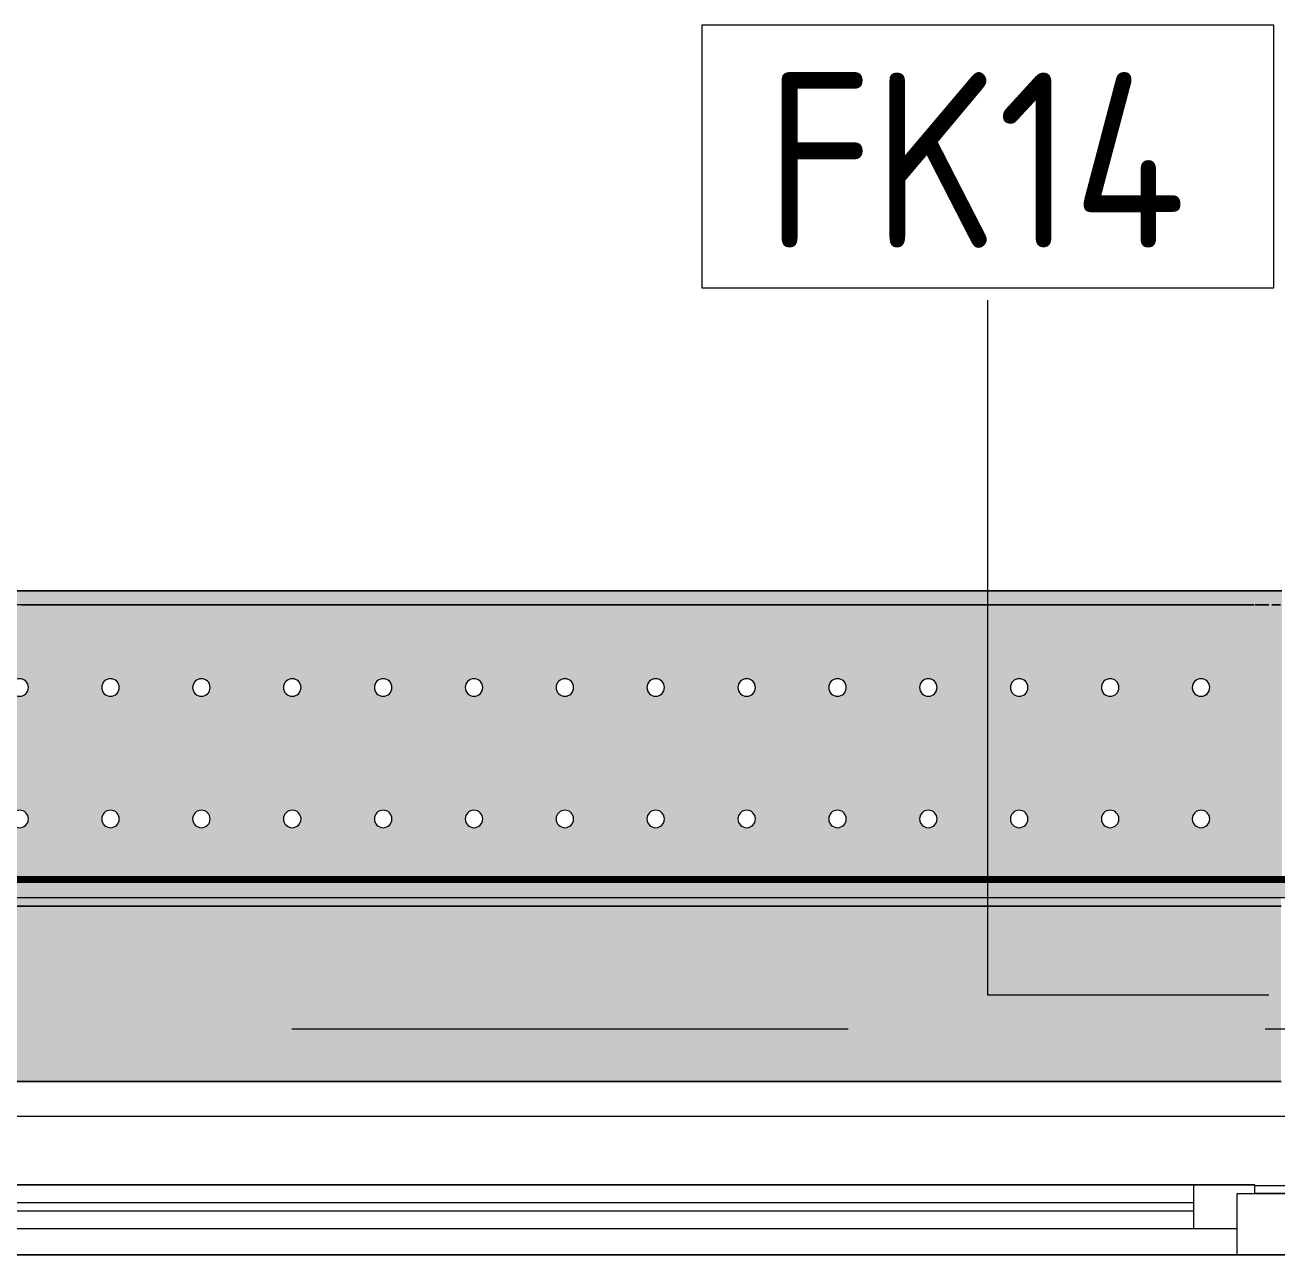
# Model space of a CAD drawing. Header units: millimetres. Extents: x 81731 to 272849, y -8553 to 29000.
# Drawn here: x 116476 to 117905, y -258 to 1146 of the extents above; entities that cross this region are included whole.
import ezdxf

# ---------------------------------------------------------------- set-up
doc = ezdxf.new("R2010")
doc.units = ezdxf.units.MM
doc.linetypes.add('Осевая', pattern=[3175, 635, -476.25, 1587.5, -476.25])
for name, color, linetype, lineweight in [('A-GLAZ', 7, 'Continuous', 9), ('A-GLAZ-1', 7, 'Continuous', 13), ('A-WALL-IDEN', 7, 'Continuous', 9), ('I-WALL', 7, 'Continuous', 9), ('Оси-2', 7, 'Осевая', 9)]:
    doc.layers.add(name, color=color, linetype=linetype, lineweight=lineweight)
for name, color, linetype, lineweight, true_color in [('A-WALL-1', 7, 'Continuous', 9, 0xc0c0c0), ('I-WALL-4', 7, 'Continuous', 9, 0xc0c0c0), ('I-WALL-7', 7, 'Continuous', 80, 0xff80c0), ('S-WALL-ANLY', 7, 'Continuous', 13, 0x008040), ('Знаки-1', 9, 'Continuous', 9, 0x808080), ('Знаки-2', 7, 'Continuous', 9, 0xc1bbaf), ('Знаки-4', 7, 'Continuous', 9, 0xaba79f), ('Знаки-5', 7, 'Continuous', 9, 0xd4ccbd), ('Знаки-6', 7, 'Continuous', 9, 0xd1cabb), ('Знаки-7', 7, 'Continuous', 9, 0xccc5b7)]:
    doc.layers.add(name, color=color, linetype=linetype, lineweight=lineweight, true_color=true_color)
doc.layers.add('Знаки-3', color=7, linetype='Continuous', lineweight=9, transparency=0.5)
doc.styles.add('GOST Common_1', font='GOST_Common.ttf', dxfattribs={"width": 0.9, "height": 200})

# ---------------------------------------------------------------- blocks, each defined once
blk = doc.blocks.new('120_Окно_СКБ_2Ст_Фрамуга сверху - 120_Окно_СКБ_2Ст_2300х2500_h_ ДОО-22877051-План отделки стен 2 этажа в осях 23-33')
at = {"layer": 'A-GLAZ'}
for p, q in [((1150, 83), (-1150, 83)), ((-1080, 83), (1080, 83)), ((-1030, 33), (470, 33)), ((470, 23), (-1030, 23)), ((-1150, 13), (-1100, 13))]:
    blk.add_line(p, q, dxfattribs=at)
at = {"layer": 'A-GLAZ-1'}
for p, q in [((-1150, 83), (-1080, 83)), ((-1080, 83), (-1080, 13)), ((520, 53), (-1080, 53)), ((-1080, 53), (-1080, 13)), ((-1030, 3), (-1030, 53)), ((-1080, 13), (-1150, 13)), ((-1080, 13), (-1100, 13)), ((-1100, 13), (-1100, 3)), ((-1100, 3), (540, 3)), ((540, 3), (-1100, 3))]:
    blk.add_line(p, q, dxfattribs=at)
blk = doc.blocks.new('Зашивка радиатора_ с перфорацией М7_1 - Зашивка радиатора_ с перфорацией М7_1-V26-План отделки стен 2 этажа в осях 23-33')
at = {"layer": 'Знаки-3'}
for points in [[(1890, 380), (-369, 380), (-369, 180), (1890, 180), (1890, 185.6)], [(1877.3, -163.9), (-370, -163.9), (-370, -179.9), (1890, -179.9), (1890, -163.9), (1877.7, -163.9)], [(-230, -163.9), (-260, -164.5), (-259.3, -179.9), (-220, -179.9), (-220.7, -163.9), (-225.9, -163.9)], [(-240, -163.9), (-250, -163.9), (-249.7, -179.9), (-230, -179.9), (-230.3, -163.9), (-239.4, -163.9)], [(-149.7, -163.9), (-160, -163.9), (-159.3, -179.9), (-120, -179.9), (-120.7, -163.9), (-148.7, -163.9)], [(-149.7, -163.9), (-150, -163.9), (-149.7, -179.9), (-130, -179.9), (-130.3, -163.9), (-148.7, -163.9)], [(-147.1, -163.9), (-150, -163.9), (-149.7, -179.9), (-130, -179.9), (-130.3, -163.9), (-145, -163.9)], [(-54.1, -163.9), (-60, -163.9), (-59.3, -179.9), (-20, -179.9), (-20.7, -163.9), (-50, -163.9)], [(-49.7, -163.9), (-50, -163.9), (-49.7, -179.9), (-30, -179.9), (-30.3, -163.9), (-48.7, -163.9)], [(40, -163.9), (40.7, -179.9), (80, -179.9), (79.3, -163.9), (40.7, -163.9)], [(60, -163.9), (50, -163.9), (50.3, -179.9), (70, -179.9), (69.7, -163.9), (62.6, -163.9)], [(180, -163.9), (140, -163.9), (140.7, -179.9), (180, -179.9)], [(169.7, -163.9), (150, -163.9), (150.3, -179.9), (170, -179.9), (170, -163.9)], [(150.3, -163.9), (150, -163.9), (150.3, -179.9), (170, -179.9), (169.7, -163.9), (151.3, -163.9)], [(245.9, -163.9), (240, -163.9), (240.7, -179.9), (280, -179.9), (279.3, -163.9), (250, -163.9)], [(250.3, -163.9), (250, -163.9), (250.3, -179.9), (270, -179.9), (269.7, -163.9), (251.3, -163.9)], [(351.3, -163.9), (340, -163.9), (340.7, -179.9), (380, -179.9), (379.3, -163.9), (352.9, -163.9)], [(370, -163.9), (350, -163.9), (350.3, -179.9), (370, -179.9)], [(440, -163.9), (440.7, -179.9), (480, -179.9), (479.3, -163.9), (440.7, -163.9)], [(450.3, -163.9), (450, -163.9), (450.3, -179.9), (470, -179.9), (469.7, -163.9), (451.3, -163.9)], [(452.9, -163.9), (450, -163.9), (450.3, -179.9), (470, -179.9), (469.7, -163.9), (455, -163.9)], [(540, -163.9), (540.7, -179.9), (580, -179.9), (579.3, -163.9), (540.7, -163.9)], [(550.3, -163.9), (550, -163.9), (550.3, -179.9), (570, -179.9), (569.7, -163.9), (551.3, -163.9)], [(640, -163.9), (640.7, -179.9), (680, -179.9), (679.3, -163.9), (640.2, -163.9)], [(652.9, -163.9), (650, -163.9), (650.3, -179.9), (670, -179.9), (669.7, -163.9), (655, -163.9)], [(740, -163.9), (740.7, -179.9), (780, -179.9), (779.3, -163.9), (740.7, -163.9)], [(760, -163.9), (750, -163.9), (750.3, -179.9), (770, -179.9), (769.7, -163.9), (762.6, -163.9)], [(750.3, -163.9), (750, -163.9), (750.3, -179.9), (770, -179.9), (769.7, -163.9), (751.3, -163.9)], [(860, -163.9), (840, -163.9), (840.7, -179.9), (880, -179.9), (879.3, -163.9), (863.7, -163.9)], [(850.3, -163.9), (850, -163.9), (850.3, -179.9), (870, -179.9), (869.7, -163.9), (851.3, -163.9)], [(963.4, -163.9), (940, -163.9), (940.7, -179.9), (980, -179.9), (979.3, -163.9), (965, -163.9)], [(962.6, -163.9), (950, -163.9), (950.3, -179.9), (970, -179.9), (969.7, -163.9), (963.4, -163.9)], [(1054.8, -163.9), (1040, -163.9), (1040.7, -179.9), (1080, -179.9), (1079.3, -163.9), (1055, -163.9)], [(1052.9, -163.9), (1050, -163.9), (1050.3, -179.9), (1070, -179.9), (1069.7, -163.9), (1055, -163.9)], [(1052.9, -163.9), (1050, -163.9), (1050.3, -179.9), (1070, -179.9), (1069.7, -163.9), (1055, -163.9)]]:
    blk.add_hatch(color=256, dxfattribs=at).paths.add_polyline_path(points)
h = blk.add_hatch(color=256, dxfattribs=at)
h.paths.add_polyline_path([(1609.9, 180), (-369, 178.9), (-369, 170), (1890, 170), (1890, 180), (1771.5, 180)])
h.paths.add_polyline_path([(-269.6, 150), (-370, 150), (-370, -179.9), (1890, -179.9), (1890, 150), (-234.9, 150)])
h.paths.add_polyline_path([(1071.2, 90.4), (1076.2, 89), (1079.9, 85.4), (1081.2, 80.4), (1079.9, 75.4), (1076.2, 71.7), (1071.2, 70.4), (1066.2, 71.7), (1062.6, 75.4), (1061.2, 80.4), (1062.6, 85.4), (1066.2, 89), (1068.7, 90)])
h.paths.add_polyline_path([(1175, 90.4), (1180, 89), (1183.7, 85.4), (1185, 80.4), (1183.7, 75.4), (1180, 71.7), (1175, 70.4), (1170, 71.7), (1166.3, 75.4), (1165, 80.4), (1166.3, 85.4), (1170, 89), (1172.4, 90)])
h.paths.add_polyline_path([(1486.2, 90.4), (1491.2, 89), (1494.9, 85.4), (1496.2, 80.4), (1494.9, 75.4), (1491.2, 71.7), (1486.2, 70.4), (1481.2, 71.7), (1477.6, 75.4), (1476.2, 80.4), (1477.6, 85.4), (1481.2, 89), (1483.7, 90)])
h.paths.add_polyline_path([(1382.5, 90.4), (1387.5, 89), (1391.2, 85.4), (1392.5, 80.4), (1391.2, 75.4), (1387.5, 71.7), (1382.5, 70.4), (1377.5, 71.7), (1373.8, 75.4), (1372.5, 80.4), (1373.8, 85.4), (1377.5, 89), (1379.9, 90)])
h.paths.add_polyline_path([(1797.5, 90.4), (1802.5, 89), (1806.2, 85.4), (1807.5, 80.4), (1806.2, 75.4), (1802.5, 71.7), (1797.5, 70.4), (1792.5, 71.7), (1788.8, 75.4), (1787.5, 80.4), (1788.8, 85.4), (1792.5, 89), (1794.9, 90)])
h.paths.add_polyline_path([(1278.7, 90.4), (1283.7, 89), (1287.4, 85.4), (1288.7, 80.4), (1287.4, 75.4), (1283.7, 71.7), (1278.7, 70.4), (1273.7, 71.7), (1270.1, 75.4), (1268.7, 80.4), (1270.1, 85.4), (1273.7, 89), (1276.2, 90)])
h.paths.add_polyline_path([(1693.7, 90.4), (1698.7, 89), (1702.4, 85.4), (1703.7, 80.4), (1702.4, 75.4), (1698.7, 71.7), (1693.7, 70.4), (1688.7, 71.7), (1685.1, 75.4), (1683.7, 80.4), (1685.1, 85.4), (1688.7, 89), (1691.2, 90)])
h.paths.add_polyline_path([(1590, 90.4), (1595, 89), (1598.7, 85.4), (1600, 80.4), (1598.7, 75.4), (1595, 71.7), (1590, 70.4), (1585, 71.7), (1581.3, 75.4), (1580, 80.4), (1581.3, 85.4), (1585, 89), (1587.4, 90)])
h.paths.add_polyline_path([(967.5, 90.4), (972.5, 89), (976.2, 85.4), (977.5, 80.4), (976.2, 75.4), (972.5, 71.7), (967.5, 70.4), (962.5, 71.7), (958.8, 75.4), (957.5, 80.4), (958.8, 85.4), (962.5, 89), (964.9, 90)])
h.paths.add_polyline_path([(863.7, 90.4), (868.7, 89), (872.4, 85.4), (873.7, 80.4), (872.4, 75.4), (868.7, 71.7), (863.7, 70.4), (858.7, 71.7), (855.1, 75.4), (853.7, 80.4), (855.1, 85.4), (858.7, 89), (861.2, 90)])
h.paths.add_polyline_path([(-70, 90.4), (-65, 89), (-61.3, 85.4), (-60, 80.4), (-61.3, 75.4), (-65, 71.7), (-70, 70.4), (-75, 71.7), (-78.7, 75.4), (-80, 80.4), (-78.7, 85.4), (-75, 89), (-72.6, 90)])
h.paths.add_polyline_path([(656.2, 90.4), (661.2, 89), (664.9, 85.4), (666.2, 80.4), (664.9, 75.4), (661.2, 71.7), (656.2, 70.4), (651.2, 71.7), (647.6, 75.4), (646.2, 80.4), (647.6, 85.4), (651.2, 89), (653.7, 90)])
h.paths.add_polyline_path([(33.7, 90.4), (38.7, 89), (42.4, 85.4), (43.7, 80.4), (42.4, 75.4), (38.7, 71.7), (33.7, 70.4), (28.7, 71.7), (25.1, 75.4), (23.7, 80.4), (25.1, 85.4), (28.7, 89), (31.2, 90)])
h.paths.add_polyline_path([(760, 90.4), (765, 89), (768.7, 85.4), (770, 80.4), (768.7, 75.4), (765, 71.7), (760, 70.4), (755, 71.7), (751.3, 75.4), (750, 80.4), (751.3, 85.4), (755, 89), (757.4, 90)])
h.paths.add_polyline_path([(345, 90.4), (350, 89), (353.7, 85.4), (355, 80.4), (353.7, 75.4), (350, 71.7), (345, 70.4), (340, 71.7), (336.3, 75.4), (335, 80.4), (336.3, 85.4), (340, 89), (342.4, 90)])
h.paths.add_polyline_path([(241.2, 90.4), (246.2, 89), (249.9, 85.4), (251.2, 80.4), (249.9, 75.4), (246.2, 71.7), (241.2, 70.4), (236.2, 71.7), (232.6, 75.4), (231.2, 80.4), (232.6, 85.4), (236.2, 89), (238.7, 90)])
h.paths.add_polyline_path([(552.5, 90.4), (557.5, 89), (561.2, 85.4), (562.5, 80.4), (561.2, 75.4), (557.5, 71.7), (552.5, 70.4), (547.5, 71.7), (543.8, 75.4), (542.5, 80.4), (543.8, 85.4), (547.5, 89), (549.9, 90)])
h.paths.add_polyline_path([(448.7, 90.4), (453.7, 89), (457.4, 85.4), (458.7, 80.4), (457.4, 75.4), (453.7, 71.7), (448.7, 70.4), (443.7, 71.7), (440.1, 75.4), (438.7, 80.4), (440.1, 85.4), (443.7, 89), (446.2, 90)])
h.paths.add_polyline_path([(137.5, 90.4), (142.5, 89), (146.2, 85.4), (147.5, 80.4), (146.2, 75.4), (142.5, 71.7), (137.5, 70.4), (132.5, 71.7), (128.8, 75.4), (127.5, 80.4), (128.8, 85.4), (132.5, 89), (134.9, 90)])
h.paths.add_polyline_path([(-277.5, 90.4), (-272.5, 89), (-268.8, 85.4), (-267.5, 80.4), (-268.8, 75.4), (-272.5, 71.7), (-277.5, 70.4), (-282.5, 71.7), (-286.2, 75.4), (-287.5, 80.4), (-286.2, 85.4), (-282.5, 89), (-280.1, 90)])
h.paths.add_polyline_path([(-173.8, 90.4), (-168.8, 89), (-165.1, 85.4), (-163.8, 80.4), (-165.1, 75.4), (-168.8, 71.7), (-173.8, 70.4), (-178.8, 71.7), (-182.4, 75.4), (-183.8, 80.4), (-182.4, 85.4), (-178.8, 89), (-176.3, 90)])
h.paths.add_polyline_path([(1175, -59.6), (1180, -61), (1183.7, -64.6), (1185, -69.6), (1183.2, -75.2), (1180, -78.3), (1175, -79.6), (1170, -78.3), (1166.3, -74.6), (1165, -69.6), (1166.3, -64.6), (1170, -61), (1172.4, -60)])
h.paths.add_polyline_path([(1486.2, -59.6), (1491.2, -61), (1494.9, -64.6), (1496.2, -69.6), (1494.5, -75.2), (1491.2, -78.3), (1486.2, -79.6), (1481.2, -78.3), (1477.6, -74.6), (1476.2, -69.6), (1477.6, -64.6), (1481.2, -61), (1483.7, -60)])
h.paths.add_polyline_path([(1071.2, -59.6), (1076.2, -61), (1079.9, -64.6), (1081.2, -69.6), (1079.5, -75.2), (1076.2, -78.3), (1071.2, -79.6), (1066.2, -78.3), (1062.6, -74.6), (1061.2, -69.6), (1062.6, -64.6), (1066.2, -61), (1068.7, -60)])
h.paths.add_polyline_path([(1693.7, -59.6), (1698.7, -61), (1702.4, -64.6), (1703.7, -69.6), (1702, -75.2), (1698.7, -78.3), (1693.7, -79.6), (1688.7, -78.3), (1685.1, -74.6), (1683.7, -69.6), (1685.1, -64.6), (1688.7, -61), (1691.2, -60)])
h.paths.add_polyline_path([(863.7, -59.6), (868.7, -61), (872.4, -64.6), (873.7, -69.6), (872, -75.2), (868.7, -78.3), (863.7, -79.6), (858.7, -78.3), (855.1, -74.6), (853.7, -69.6), (855.1, -64.6), (858.7, -61), (861.2, -60)])
h.paths.add_polyline_path([(760, -59.6), (765, -61), (768.7, -64.6), (770, -69.6), (768.2, -75.2), (765, -78.3), (760, -79.6), (755, -78.3), (751.3, -74.6), (750, -69.6), (751.3, -64.6), (755, -61), (757.4, -60)])
h.paths.add_polyline_path([(1278.7, -59.6), (1283.7, -61), (1287.4, -64.6), (1288.7, -69.6), (1287, -75.2), (1283.7, -78.3), (1278.7, -79.6), (1273.7, -78.3), (1270.1, -74.6), (1268.7, -69.6), (1270.1, -64.6), (1273.7, -61), (1276.2, -60)])
h.paths.add_polyline_path([(967.5, -59.6), (972.5, -61), (976.2, -64.6), (977.5, -69.6), (975.7, -75.2), (972.5, -78.3), (967.5, -79.6), (962.5, -78.3), (958.8, -74.6), (957.5, -69.6), (958.8, -64.6), (962.5, -61), (964.9, -60)])
h.paths.add_polyline_path([(1382.5, -59.6), (1387.5, -61), (1391.2, -64.6), (1392.5, -69.6), (1390.7, -75.2), (1387.5, -78.3), (1382.5, -79.6), (1377.5, -78.3), (1373.8, -74.6), (1372.5, -69.6), (1373.8, -64.6), (1377.5, -61), (1379.9, -60)])
h.paths.add_polyline_path([(1797.5, -59.6), (1802.5, -61), (1806.2, -64.6), (1807.5, -69.6), (1805.7, -75.2), (1802.5, -78.3), (1797.5, -79.6), (1792.5, -78.3), (1788.8, -74.6), (1787.5, -69.6), (1788.8, -64.6), (1792.5, -61), (1794.9, -60)])
h.paths.add_polyline_path([(1590, -59.6), (1595, -61), (1598.7, -64.6), (1600, -69.6), (1598.2, -75.2), (1595, -78.3), (1590, -79.6), (1585, -78.3), (1581.3, -74.6), (1580, -69.6), (1581.3, -64.6), (1585, -61), (1587.4, -60)])
h.paths.add_polyline_path([(-173.8, -59.6), (-168.8, -61), (-165.1, -64.6), (-163.8, -69.6), (-165.5, -75.2), (-168.8, -78.3), (-173.8, -79.6), (-178.8, -78.3), (-182.4, -74.6), (-183.8, -69.6), (-182.4, -64.6), (-178.8, -61), (-176.3, -60)])
h.paths.add_polyline_path([(-277.5, -59.6), (-272.5, -61), (-268.8, -64.6), (-267.5, -69.6), (-269.3, -75.2), (-272.5, -78.3), (-277.5, -79.6), (-282.5, -78.3), (-286.2, -74.6), (-287.5, -69.6), (-286.2, -64.6), (-282.5, -61), (-280.1, -60)])
h.paths.add_polyline_path([(552.5, -59.6), (557.5, -61), (561.2, -64.6), (562.5, -69.6), (560.7, -75.2), (557.5, -78.3), (552.5, -79.6), (547.5, -78.3), (543.8, -74.6), (542.5, -69.6), (543.8, -64.6), (547.5, -61), (549.9, -60)])
h.paths.add_polyline_path([(241.2, -59.6), (246.2, -61), (249.9, -64.6), (251.2, -69.6), (249.5, -75.2), (246.2, -78.3), (241.2, -79.6), (236.2, -78.3), (232.6, -74.6), (231.2, -69.6), (232.6, -64.6), (236.2, -61), (238.7, -60)])
h.paths.add_polyline_path([(33.7, -59.6), (38.7, -61), (42.4, -64.6), (43.7, -69.6), (42, -75.2), (38.7, -78.3), (33.7, -79.6), (28.7, -78.3), (25.1, -74.6), (23.7, -69.6), (25.1, -64.6), (28.7, -61), (31.2, -60)])
h.paths.add_polyline_path([(137.5, -59.6), (142.5, -61), (146.2, -64.6), (147.5, -69.6), (145.7, -75.2), (142.5, -78.3), (137.5, -79.6), (132.5, -78.3), (128.8, -74.6), (127.5, -69.6), (128.8, -64.6), (132.5, -61), (134.9, -60)])
h.paths.add_polyline_path([(656.2, -59.6), (661.2, -61), (664.9, -64.6), (666.2, -69.6), (664.5, -75.2), (661.2, -78.3), (656.2, -79.6), (651.2, -78.3), (647.6, -74.6), (646.2, -69.6), (647.6, -64.6), (651.2, -61), (653.7, -60)])
h.paths.add_polyline_path([(448.7, -59.6), (453.7, -61), (457.4, -64.6), (458.7, -69.6), (457, -75.2), (453.7, -78.3), (448.7, -79.6), (443.7, -78.3), (440.1, -74.6), (438.7, -69.6), (440.1, -64.6), (443.7, -61), (446.2, -60)])
h.paths.add_polyline_path([(345, -59.6), (350, -61), (353.7, -64.6), (355, -69.6), (353.2, -75.2), (350, -78.3), (345, -79.6), (340, -78.3), (336.3, -74.6), (335, -69.6), (336.3, -64.6), (340, -61), (342.4, -60)])
h.paths.add_polyline_path([(-70, -59.6), (-65, -61), (-61.3, -64.6), (-60, -69.6), (-61.8, -75.2), (-65, -78.3), (-70, -79.6), (-75, -78.3), (-78.7, -74.6), (-80, -69.6), (-78.7, -64.6), (-75, -61), (-72.6, -60)])
at = {"layer": 'Знаки-1'}
for p, q in [((1890, 380), (-369, 380)), ((-369, 180), (1890, 180)), ((1890, 180), (-369, 180)), ((-370, -179.9), (1890, -179.9))]:
    blk.add_line(p, q, dxfattribs=at)
for centre, start, end in [((-277.5, 80.4), 0, 180), ((-173.8, 80.4), 0, 180), ((-70, 80.4), 0, 180), ((33.7, 80.4), 0, 180), ((137.5, 80.4), 0, 180), ((241.2, 80.4), 0, 180), ((345, 80.4), 0, 180), ((448.7, 80.4), 0, 180), ((552.5, 80.4), 0, 180), ((656.2, 80.4), 0, 180), ((760, 80.4), 0, 180), ((863.7, 80.4), 0, 180), ((967.5, 80.4), 0, 180), ((1071.2, 80.4), 0, 180), ((-277.5, 80.4), 180, 360), ((-173.8, 80.4), 180, 0), ((-70, 80.4), 180, 0), ((33.7, 80.4), 180, 360), ((137.5, 80.4), 180, 0), ((241.2, 80.4), 180, 0), ((345, 80.4), 180, 0), ((448.7, 80.4), 180, 0), ((552.5, 80.4), 180, 360), ((656.2, 80.4), 180, 0), ((760, 80.4), 180, 0), ((863.7, 80.4), 180, 0), ((967.5, 80.4), 180, 0), ((1071.2, 80.4), 180, 0), ((-277.5, -69.6), 0, 180), ((-277.5, -69.6), 180, 0), ((-173.8, -69.6), 0, 180), ((-173.8, -69.6), 180, 0), ((-70, -69.6), 0, 180), ((-70, -69.6), 180, 0), ((33.7, -69.6), 0, 180), ((33.7, -69.6), 180, 0), ((137.5, -69.6), 0, 180), ((137.5, -69.6), 180, 0), ((241.2, -69.6), 0, 180), ((241.2, -69.6), 180, 0), ((345, -69.6), 0, 180), ((345, -69.6), 180, 0), ((448.7, -69.6), 0, 180), ((448.7, -69.6), 180, 0), ((552.5, -69.6), 0, 180), ((552.5, -69.6), 180, 0), ((656.2, -69.6), 0, 180), ((656.2, -69.6), 180, 0), ((760, -69.6), 0, 180), ((760, -69.6), 180, 0), ((863.7, -69.6), 0, 180), ((863.7, -69.6), 180, 0), ((967.5, -69.6), 0, 180), ((967.5, -69.6), 180, 0), ((1071.2, -69.6), 0, 180), ((1071.2, -69.6), 180, 0)]:
    blk.add_arc(centre, 10, start, end, dxfattribs=at)
at = {"layer": 'Знаки-2'}
for p, q in [((1890, 180), (-369, 180)), ((-369, 180), (1890, 180)), ((-358.3, -163.9), (-368.2, -163.9)), ((-339.2, -163.9), (-354.9, -163.9)), ((-322.7, -163.9), (-338.4, -163.9)), ((-260, -163.9), (-322.1, -163.9)), ((-260, -163.9), (-250, -163.9)), ((-250, -163.9), (-260, -163.9)), ((-250, -163.9), (-240, -163.9)), ((-240, -163.9), (-250, -163.9)), ((-239.4, -163.9), (-230, -163.9)), ((-230, -163.9), (-239.4, -163.9)), ((-230, -163.9), (-222.8, -163.9)), ((-222.8, -163.9), (-230, -163.9)), ((-222.7, -163.9), (-220, -163.9)), ((-220, -163.9), (-222.7, -163.9)), ((-160, -163.9), (-220, -163.9)), ((-160, -163.9), (-150, -163.9)), ((-150, -163.9), (-160, -163.9)), ((-150, -163.9), (-130, -163.9)), ((-130, -163.9), (-150, -163.9)), ((-130, -163.9), (-120, -163.9)), ((-120, -163.9), (-130, -163.9)), ((-60, -163.9), (-120, -163.9)), ((-60, -163.9), (-20, -163.9)), ((-20, -163.9), (-60, -163.9)), ((40, -163.9), (-20, -163.9)), ((40, -163.9), (50, -163.9)), ((50, -163.9), (40, -163.9)), ((50, -163.9), (70, -163.9)), ((70, -163.9), (50, -163.9)), ((70, -163.9), (80, -163.9)), ((80, -163.9), (70, -163.9)), ((140, -163.9), (80, -163.9)), ((140, -163.9), (150, -163.9)), ((150, -163.9), (140, -163.9)), ((150, -163.9), (170, -163.9)), ((170, -163.9), (150, -163.9)), ((170, -163.9), (180, -163.9)), ((180, -163.9), (170, -163.9)), ((240, -163.9), (180, -163.9)), ((240, -163.9), (280, -163.9)), ((280, -163.9), (240, -163.9)), ((340, -163.9), (280, -163.9)), ((340, -163.9), (350, -163.9)), ((350, -163.9), (340, -163.9)), ((350, -163.9), (370, -163.9)), ((370, -163.9), (350, -163.9)), ((370, -163.9), (380, -163.9)), ((380, -163.9), (370, -163.9)), ((440, -163.9), (380, -163.9)), ((440, -163.9), (450, -163.9)), ((450, -163.9), (440, -163.9)), ((450, -163.9), (470, -163.9)), ((470, -163.9), (450, -163.9)), ((470, -163.9), (477.3, -163.9)), ((480, -163.9), (470, -163.9)), ((477.3, -163.9), (479.3, -163.9)), ((479.3, -163.9), (480, -163.9)), ((540, -163.9), (480, -163.9)), ((540, -163.9), (580, -163.9)), ((580, -163.9), (540, -163.9)), ((640, -163.9), (580, -163.9)), ((640, -163.9), (650, -163.9)), ((650, -163.9), (640, -163.9)), ((650, -163.9), (670, -163.9)), ((670, -163.9), (650, -163.9)), ((670, -163.9), (680, -163.9)), ((680, -163.9), (670, -163.9)), ((740, -163.9), (680, -163.9)), ((740, -163.9), (750, -163.9)), ((750, -163.9), (740, -163.9)), ((750, -163.9), (770, -163.9)), ((770, -163.9), (750, -163.9)), ((770, -163.9), (780, -163.9)), ((780, -163.9), (770, -163.9)), ((840, -163.9), (780, -163.9)), ((840, -163.9), (880, -163.9)), ((880, -163.9), (840, -163.9)), ((940, -163.9), (880, -163.9)), ((940, -163.9), (950, -163.9)), ((950, -163.9), (940, -163.9)), ((950, -163.9), (970, -163.9)), ((970, -163.9), (950, -163.9)), ((970, -163.9), (980, -163.9)), ((980, -163.9), (970, -163.9)), ((1040, -163.9), (980, -163.9)), ((1040, -163.9), (1050, -163.9)), ((1050, -163.9), (1040, -163.9)), ((1050, -163.9), (1070, -163.9)), ((1070, -163.9), (1050, -163.9)), ((-368.2, -179.9), (-260, -179.9)), ((-260, -179.9), (-250, -179.9)), ((-250, -179.9), (-260, -179.9)), ((-250, -179.9), (-230, -179.9)), ((-230, -179.9), (-250, -179.9)), ((-230, -179.9), (-220, -179.9)), ((-220, -179.9), (-230, -179.9)), ((-220, -179.9), (-160, -179.9)), ((-160, -179.9), (-150, -179.9)), ((-150, -179.9), (-160, -179.9)), ((-150, -179.9), (-130, -179.9)), ((-130, -179.9), (-150, -179.9)), ((-130, -179.9), (-120, -179.9)), ((-120, -179.9), (-130, -179.9)), ((-120, -179.9), (-60, -179.9)), ((-60, -179.9), (-20, -179.9)), ((-20, -179.9), (-60, -179.9)), ((-20, -179.9), (40, -179.9)), ((40, -179.9), (50, -179.9)), ((50, -179.9), (40, -179.9)), ((50, -179.9), (70, -179.9)), ((70, -179.9), (50, -179.9)), ((70, -179.9), (80, -179.9)), ((80, -179.9), (70, -179.9)), ((80, -179.9), (140, -179.9)), ((140, -179.9), (150, -179.9)), ((150, -179.9), (140, -179.9)), ((150, -179.9), (170, -179.9)), ((170, -179.9), (150, -179.9)), ((170, -179.9), (180, -179.9)), ((180, -179.9), (170, -179.9)), ((180, -179.9), (240, -179.9)), ((240, -179.9), (280, -179.9)), ((280, -179.9), (240, -179.9)), ((280, -179.9), (340, -179.9)), ((340, -179.9), (350, -179.9)), ((350, -179.9), (340, -179.9)), ((350, -179.9), (370, -179.9)), ((370, -179.9), (350, -179.9)), ((370, -179.9), (380, -179.9)), ((380, -179.9), (370, -179.9)), ((380, -179.9), (440, -179.9)), ((440, -179.9), (450, -179.9)), ((450, -179.9), (440, -179.9)), ((450, -179.9), (470, -179.9)), ((470, -179.9), (450, -179.9)), ((470, -179.9), (480, -179.9)), ((480, -179.9), (470, -179.9)), ((480, -179.9), (540, -179.9)), ((540, -179.9), (580, -179.9)), ((580, -179.9), (540, -179.9)), ((580, -179.9), (640, -179.9)), ((640, -179.9), (650, -179.9)), ((650, -179.9), (640, -179.9)), ((650, -179.9), (670, -179.9)), ((670, -179.9), (650, -179.9)), ((670, -179.9), (680, -179.9)), ((680, -179.9), (670, -179.9)), ((680, -179.9), (740, -179.9)), ((740, -179.9), (750, -179.9)), ((750, -179.9), (740, -179.9)), ((750, -179.9), (770, -179.9)), ((770, -179.9), (750, -179.9)), ((770, -179.9), (780, -179.9)), ((780, -179.9), (770, -179.9)), ((780, -179.9), (840, -179.9)), ((840, -179.9), (880, -179.9)), ((880, -179.9), (840, -179.9)), ((880, -179.9), (940, -179.9)), ((940, -179.9), (950, -179.9)), ((950, -179.9), (940, -179.9)), ((950, -179.9), (970, -179.9)), ((970, -179.9), (950, -179.9)), ((970, -179.9), (980, -179.9)), ((980, -179.9), (970, -179.9)), ((980, -179.9), (1040, -179.9)), ((1040, -179.9), (1050, -179.9)), ((1050, -179.9), (1040, -179.9)), ((1050, -179.9), (1070, -179.9)), ((1070, -179.9), (1050, -179.9))]:
    blk.add_line(p, q, dxfattribs=at)
at = {"layer": 'Знаки-4'}
for p, q in [((-369, 380), (1890, 380)), ((-368.2, -163.9), (-358.3, -163.9)), ((-354.9, -163.9), (-339.2, -163.9)), ((-338.4, -163.9), (-322.7, -163.9)), ((-322.1, -163.9), (1842.1, -163.9)), ((1890, -179.9), (-370, -179.9)), ((1890, -179.9), (-368.2, -179.9))]:
    blk.add_line(p, q, dxfattribs=at)
for centre, start, end in [((-277.5, 80.4), 0, 180), ((-173.8, 80.4), 0, 180), ((-70, 80.4), 0, 180), ((33.7, 80.4), 0, 180), ((137.5, 80.4), 0, 180), ((241.2, 80.4), 0, 180), ((345, 80.4), 0, 180), ((448.7, 80.4), 0, 180), ((552.5, 80.4), 0, 180), ((656.2, 80.4), 0, 180), ((760, 80.4), 0, 180), ((863.7, 80.4), 0, 180), ((967.5, 80.4), 0, 180), ((1071.2, 80.4), 0, 180), ((-277.5, 80.4), 180, 360), ((-173.8, 80.4), 180, 360), ((-70, 80.4), 180, 360), ((33.7, 80.4), 180, 360), ((137.5, 80.4), 180, 360), ((241.2, 80.4), 180, 0), ((345, 80.4), 180, 360), ((448.7, 80.4), 180, 0), ((552.5, 80.4), 180, 360), ((656.2, 80.4), 180, 360), ((760, 80.4), 180, 360), ((863.7, 80.4), 180, 360), ((967.5, 80.4), 180, 0), ((1071.2, 80.4), 180, 360), ((-277.5, -69.6), 15, 180), ((-277.5, -69.6), 180, 360), ((-277.5, -69.6), 0, 15), ((-173.8, -69.6), 0, 180), ((-173.8, -69.6), 180, 360), ((-70, -69.6), 0, 180), ((-70, -69.6), 180, 360), ((33.7, -69.6), 0, 180), ((33.7, -69.6), 180, 360), ((137.5, -69.6), 0, 180), ((137.5, -69.6), 180, 360), ((241.2, -69.6), 0, 180), ((241.2, -69.6), 180, 360), ((345, -69.6), 0, 180), ((345, -69.6), 180, 360), ((448.7, -69.6), 0, 180), ((448.7, -69.6), 180, 360), ((552.5, -69.6), 0, 180), ((552.5, -69.6), 180, 360), ((656.2, -69.6), 0, 180), ((656.2, -69.6), 180, 360), ((760, -69.6), 0, 180), ((760, -69.6), 180, 360), ((863.7, -69.6), 0, 180), ((863.7, -69.6), 180, 360), ((967.5, -69.6), 0, 180), ((967.5, -69.6), 180, 360), ((1071.2, -69.6), 0, 180), ((1071.2, -69.6), 180, 360)]:
    blk.add_arc(centre, 10, start, end, dxfattribs=at)
at = {"layer": 'Знаки-5'}
for p, q in [((-145.2, -163.9), (-148.7, -163.9)), ((-135, -163.9), (-145, -163.9)), ((-131.3, -163.9), (-134.8, -163.9)), ((154.8, -163.9), (151.3, -163.9)), ((165, -163.9), (155.3, -163.9)), ((168.7, -163.9), (165.2, -163.9)), ((454.8, -163.9), (451.3, -163.9)), ((465, -163.9), (455, -163.9)), ((468.7, -163.9), (465.2, -163.9)), ((754.8, -163.9), (751.3, -163.9)), ((765, -163.9), (755, -163.9)), ((768.7, -163.9), (765.2, -163.9)), ((1054.8, -163.9), (1051.3, -163.9)), ((1065, -163.9), (1055, -163.9)), ((-148.7, -179.9), (-145.2, -179.9)), ((-145, -179.9), (-135, -179.9)), ((-134.8, -179.9), (-131.3, -179.9)), ((151.3, -179.9), (154.8, -179.9)), ((155.3, -179.9), (165, -179.9)), ((165.2, -179.9), (168.7, -179.9)), ((451.3, -179.9), (454.8, -179.9)), ((455, -179.9), (465, -179.9)), ((465.2, -179.9), (468.7, -179.9)), ((751.3, -179.9), (754.8, -179.9)), ((755, -179.9), (765, -179.9)), ((765.2, -179.9), (768.7, -179.9)), ((1051.3, -179.9), (1054.8, -179.9)), ((1055, -179.9), (1065, -179.9))]:
    blk.add_line(p, q, dxfattribs=at)
at = {"layer": 'Знаки-6'}
for p, q in [((-245.2, -163.9), (-248.7, -163.9)), ((-240, -163.9), (-245, -163.9)), ((-235, -163.9), (-239.4, -163.9)), ((-231.3, -163.9), (-234.8, -163.9)), ((-148.7, -163.9), (-145.2, -163.9)), ((-145.2, -163.9), (-148.7, -163.9)), ((-145, -163.9), (-135, -163.9)), ((-135, -163.9), (-145, -163.9)), ((-134.8, -163.9), (-131.3, -163.9)), ((-131.3, -163.9), (-134.8, -163.9)), ((-45.2, -163.9), (-48.7, -163.9)), ((-35, -163.9), (-45, -163.9)), ((-31.3, -163.9), (-34.8, -163.9)), ((54.8, -163.9), (51.3, -163.9)), ((65, -163.9), (55, -163.9)), ((68.7, -163.9), (65.2, -163.9)), ((151.3, -163.9), (154.8, -163.9)), ((154.8, -163.9), (151.3, -163.9)), ((154.8, -163.9), (165, -163.9)), ((160, -163.9), (154.8, -163.9)), ((165, -163.9), (160, -163.9)), ((165.2, -163.9), (168.7, -163.9)), ((168.7, -163.9), (165.2, -163.9)), ((254.8, -163.9), (251.3, -163.9)), ((265, -163.9), (255, -163.9)), ((268.7, -163.9), (265.2, -163.9)), ((354.8, -163.9), (351.3, -163.9)), ((365, -163.9), (355, -163.9)), ((368.7, -163.9), (365.2, -163.9)), ((451.3, -163.9), (454.8, -163.9)), ((454.8, -163.9), (451.3, -163.9)), ((455, -163.9), (460, -163.9)), ((460, -163.9), (455, -163.9)), ((460, -163.9), (465, -163.9)), ((465, -163.9), (460, -163.9)), ((465.2, -163.9), (468.7, -163.9)), ((468.7, -163.9), (465.2, -163.9)), ((554.8, -163.9), (551.3, -163.9)), ((565, -163.9), (555, -163.9)), ((568.7, -163.9), (565.2, -163.9)), ((654.8, -163.9), (651.3, -163.9)), ((665, -163.9), (655, -163.9)), ((668.7, -163.9), (665.2, -163.9)), ((751.3, -163.9), (754.8, -163.9)), ((754.8, -163.9), (751.3, -163.9)), ((755, -163.9), (760, -163.9)), ((760, -163.9), (755, -163.9)), ((760, -163.9), (765, -163.9)), ((765, -163.9), (760, -163.9)), ((765.2, -163.9), (768.7, -163.9)), ((768.7, -163.9), (765.2, -163.9)), ((854.8, -163.9), (851.3, -163.9)), ((865, -163.9), (855, -163.9)), ((868.7, -163.9), (865.2, -163.9)), ((954.8, -163.9), (951.3, -163.9)), ((962.6, -163.9), (955, -163.9)), ((965, -163.9), (963.4, -163.9)), ((968.7, -163.9), (965.2, -163.9)), ((1051.3, -163.9), (1054.8, -163.9)), ((1054.8, -163.9), (1051.3, -163.9)), ((1055, -163.9), (1060, -163.9)), ((1065, -163.9), (1055, -163.9)), ((1060, -163.9), (1065, -163.9)), ((-248.7, -179.9), (-245.2, -179.9)), ((-245, -179.9), (-235, -179.9)), ((-234.8, -179.9), (-231.3, -179.9)), ((-148.7, -179.9), (-145.2, -179.9)), ((-145.2, -179.9), (-148.7, -179.9)), ((-145, -179.9), (-140, -179.9)), ((-140, -179.9), (-145, -179.9)), ((-140, -179.9), (-135, -179.9)), ((-135, -179.9), (-140, -179.9)), ((-134.8, -179.9), (-131.3, -179.9)), ((-131.3, -179.9), (-134.8, -179.9)), ((-48.7, -179.9), (-45.2, -179.9)), ((-45, -179.9), (-35, -179.9)), ((-34.8, -179.9), (-31.3, -179.9)), ((51.3, -179.9), (54.8, -179.9)), ((55, -179.9), (65, -179.9)), ((65.2, -179.9), (68.7, -179.9)), ((151.3, -179.9), (154.8, -179.9)), ((154.8, -179.9), (151.3, -179.9)), ((154.8, -179.9), (160, -179.9)), ((165, -179.9), (154.8, -179.9)), ((160, -179.9), (165, -179.9)), ((165.2, -179.9), (168.7, -179.9)), ((168.7, -179.9), (165.2, -179.9)), ((251.3, -179.9), (254.8, -179.9)), ((255, -179.9), (265, -179.9)), ((265.2, -179.9), (268.7, -179.9)), ((351.3, -179.9), (354.8, -179.9)), ((355, -179.9), (365, -179.9)), ((365.2, -179.9), (368.7, -179.9)), ((451.3, -179.9), (454.8, -179.9)), ((454.8, -179.9), (451.3, -179.9)), ((455, -179.9), (465, -179.9)), ((460, -179.9), (455, -179.9)), ((465, -179.9), (460, -179.9)), ((465.2, -179.9), (468.7, -179.9)), ((468.7, -179.9), (465.2, -179.9)), ((551.3, -179.9), (554.8, -179.9)), ((555, -179.9), (565, -179.9)), ((565.2, -179.9), (568.7, -179.9)), ((651.3, -179.9), (654.8, -179.9)), ((655, -179.9), (665, -179.9)), ((665.2, -179.9), (668.7, -179.9)), ((751.3, -179.9), (754.8, -179.9)), ((754.8, -179.9), (751.3, -179.9)), ((755, -179.9), (765, -179.9)), ((760, -179.9), (755, -179.9)), ((765, -179.9), (760, -179.9)), ((765.2, -179.9), (768.7, -179.9)), ((768.7, -179.9), (765.2, -179.9)), ((851.3, -179.9), (854.8, -179.9)), ((855, -179.9), (865, -179.9)), ((865.2, -179.9), (868.7, -179.9)), ((951.3, -179.9), (954.8, -179.9)), ((955, -179.9), (962.6, -179.9)), ((963.4, -179.9), (965, -179.9)), ((965.2, -179.9), (968.7, -179.9)), ((1051.3, -179.9), (1054.8, -179.9)), ((1054.8, -179.9), (1051.3, -179.9)), ((1055, -179.9), (1060, -179.9)), ((1065, -179.9), (1055, -179.9)), ((1060, -179.9), (1065, -179.9))]:
    blk.add_line(p, q, dxfattribs=at)
at = {"layer": 'Знаки-7'}
for p, q in [((-250, -163.9), (-259.3, -163.9)), ((-248.7, -163.9), (-245.2, -163.9)), ((-245.2, -163.9), (-248.7, -163.9)), ((-245, -163.9), (-240, -163.9)), ((-240, -163.9), (-245, -163.9)), ((-239.4, -163.9), (-235, -163.9)), ((-235, -163.9), (-239.4, -163.9)), ((-234.8, -163.9), (-231.3, -163.9)), ((-231.3, -163.9), (-234.8, -163.9)), ((-222.8, -163.9), (-230, -163.9)), ((-220.7, -163.9), (-222.7, -163.9)), ((-150, -163.9), (-159.3, -163.9)), ((-150, -163.9), (-130, -163.9)), ((-135, -163.9), (-150, -163.9)), ((-130, -163.9), (-135, -163.9)), ((-120.7, -163.9), (-130, -163.9)), ((-50, -163.9), (-59.3, -163.9)), ((-50, -163.9), (-45.2, -163.9)), ((-45.2, -163.9), (-50, -163.9)), ((-45, -163.9), (-35, -163.9)), ((-35, -163.9), (-45, -163.9)), ((-34.8, -163.9), (-30, -163.9)), ((-30, -163.9), (-34.8, -163.9)), ((-20.7, -163.9), (-30, -163.9)), ((50, -163.9), (40.7, -163.9)), ((51.3, -163.9), (54.8, -163.9)), ((54.8, -163.9), (51.3, -163.9)), ((55, -163.9), (65, -163.9)), ((65, -163.9), (55, -163.9)), ((65.2, -163.9), (68.7, -163.9)), ((68.7, -163.9), (65.2, -163.9)), ((79.3, -163.9), (70, -163.9)), ((150, -163.9), (140.7, -163.9)), ((150, -163.9), (155, -163.9)), ((170, -163.9), (150, -163.9)), ((155, -163.9), (170, -163.9)), ((179.3, -163.9), (170, -163.9)), ((250, -163.9), (240.7, -163.9)), ((250, -163.9), (254.8, -163.9)), ((254.8, -163.9), (250, -163.9)), ((255, -163.9), (265, -163.9)), ((265, -163.9), (255, -163.9)), ((265.2, -163.9), (270, -163.9)), ((270, -163.9), (265.2, -163.9)), ((279.3, -163.9), (270, -163.9)), ((350, -163.9), (340.7, -163.9)), ((351.3, -163.9), (354.8, -163.9)), ((354.8, -163.9), (351.3, -163.9)), ((355, -163.9), (365, -163.9)), ((365, -163.9), (355, -163.9)), ((365.2, -163.9), (368.7, -163.9)), ((368.7, -163.9), (365.2, -163.9)), ((379.3, -163.9), (370, -163.9)), ((450, -163.9), (440.7, -163.9)), ((450, -163.9), (455, -163.9)), ((470, -163.9), (450, -163.9)), ((455, -163.9), (470, -163.9)), ((478.6, -163.9), (470, -163.9)), ((550, -163.9), (540.7, -163.9)), ((550, -163.9), (554.8, -163.9)), ((554.8, -163.9), (550, -163.9)), ((555, -163.9), (562.6, -163.9)), ((565, -163.9), (555, -163.9)), ((562.6, -163.9), (565, -163.9)), ((565.2, -163.9), (569.7, -163.9)), ((570, -163.9), (565.2, -163.9)), ((569.7, -163.9), (570, -163.9)), ((579.3, -163.9), (570, -163.9)), ((650, -163.9), (640.7, -163.9)), ((651.3, -163.9), (654.8, -163.9)), ((654.8, -163.9), (651.3, -163.9)), ((655, -163.9), (665, -163.9)), ((665, -163.9), (655, -163.9)), ((665.2, -163.9), (668.7, -163.9)), ((668.7, -163.9), (665.2, -163.9)), ((679.3, -163.9), (670, -163.9)), ((750, -163.9), (740.7, -163.9)), ((750, -163.9), (770, -163.9)), ((770, -163.9), (750, -163.9)), ((779.3, -163.9), (770, -163.9)), ((850, -163.9), (840.7, -163.9)), ((850, -163.9), (854.8, -163.9)), ((854.8, -163.9), (850, -163.9)), ((855, -163.9), (862.6, -163.9)), ((865, -163.9), (855, -163.9)), ((862.6, -163.9), (865, -163.9)), ((865.2, -163.9), (869.7, -163.9)), ((870, -163.9), (865.2, -163.9)), ((869.7, -163.9), (870, -163.9)), ((879.3, -163.9), (870, -163.9)), ((950, -163.9), (940.7, -163.9)), ((951.3, -163.9), (954.8, -163.9)), ((954.8, -163.9), (951.3, -163.9)), ((955, -163.9), (962.6, -163.9)), ((962.6, -163.9), (955, -163.9)), ((963.5, -163.9), (965, -163.9)), ((965, -163.9), (963.5, -163.9)), ((965.2, -163.9), (968.7, -163.9)), ((968.7, -163.9), (965.2, -163.9)), ((979.3, -163.9), (970, -163.9)), ((1050, -163.9), (1040.7, -163.9)), ((1050, -163.9), (1057.4, -163.9)), ((1062.6, -163.9), (1050, -163.9)), ((1057.4, -163.9), (1070, -163.9)), ((1069.7, -163.9), (1062.6, -163.9)), ((-259.3, -179.9), (-250, -179.9)), ((-248.7, -179.9), (-245.2, -179.9)), ((-245.2, -179.9), (-248.7, -179.9)), ((-245, -179.9), (-235, -179.9)), ((-235, -179.9), (-245, -179.9)), ((-234.8, -179.9), (-231.3, -179.9)), ((-231.3, -179.9), (-234.8, -179.9)), ((-230, -179.9), (-220.7, -179.9)), ((-159.3, -179.9), (-150, -179.9)), ((-150, -179.9), (-142.6, -179.9)), ((-137.4, -179.9), (-150, -179.9)), ((-142.6, -179.9), (-132.9, -179.9)), ((-130, -179.9), (-137.4, -179.9)), ((-132.9, -179.9), (-130, -179.9)), ((-130, -179.9), (-120.7, -179.9)), ((-59.3, -179.9), (-50, -179.9)), ((-50, -179.9), (-45.2, -179.9)), ((-45.2, -179.9), (-50, -179.9)), ((-45, -179.9), (-35, -179.9)), ((-35, -179.9), (-45, -179.9)), ((-34.8, -179.9), (-30, -179.9)), ((-30, -179.9), (-34.8, -179.9)), ((-30, -179.9), (-20.7, -179.9)), ((40.7, -179.9), (50, -179.9)), ((51.3, -179.9), (54.8, -179.9)), ((54.8, -179.9), (51.3, -179.9)), ((55, -179.9), (65, -179.9)), ((65, -179.9), (55, -179.9)), ((65.2, -179.9), (68.7, -179.9)), ((68.7, -179.9), (65.2, -179.9)), ((70, -179.9), (79.3, -179.9)), ((140.7, -179.9), (150, -179.9)), ((150, -179.9), (157.4, -179.9)), ((162.6, -179.9), (150, -179.9)), ((157.4, -179.9), (167.1, -179.9)), ((170, -179.9), (162.6, -179.9)), ((167.1, -179.9), (170, -179.9)), ((170, -179.9), (179.3, -179.9)), ((240.7, -179.9), (250, -179.9)), ((250, -179.9), (254.8, -179.9)), ((250.3, -179.9), (250, -179.9)), ((251.3, -179.9), (250.3, -179.9)), ((252.9, -179.9), (251.3, -179.9)), ((254.8, -179.9), (252.9, -179.9)), ((255, -179.9), (265, -179.9)), ((257.4, -179.9), (255, -179.9)), ((260, -179.9), (257.4, -179.9)), ((265, -179.9), (260, -179.9)), ((265.2, -179.9), (270, -179.9)), ((267.1, -179.9), (265.2, -179.9)), ((269.7, -179.9), (267.1, -179.9)), ((270, -179.9), (269.7, -179.9)), ((270, -179.9), (279.3, -179.9)), ((340.7, -179.9), (350, -179.9)), ((351.3, -179.9), (354.8, -179.9)), ((354.8, -179.9), (351.3, -179.9)), ((355, -179.9), (365, -179.9)), ((365, -179.9), (355, -179.9)), ((365.2, -179.9), (368.7, -179.9)), ((368.7, -179.9), (365.2, -179.9)), ((370, -179.9), (379.3, -179.9)), ((440.7, -179.9), (450, -179.9)), ((450, -179.9), (470, -179.9)), ((451.3, -179.9), (450, -179.9)), ((460, -179.9), (451.3, -179.9)), ((470, -179.9), (460, -179.9)), ((470, -179.9), (478.6, -179.9)), ((540.7, -179.9), (550, -179.9)), ((550, -179.9), (554.8, -179.9)), ((554.8, -179.9), (550, -179.9)), ((555, -179.9), (565, -179.9)), ((565, -179.9), (555, -179.9)), ((565.2, -179.9), (570, -179.9)), ((570, -179.9), (565.2, -179.9)), ((570, -179.9), (579.3, -179.9)), ((640.7, -179.9), (650, -179.9)), ((651.3, -179.9), (654.8, -179.9)), ((654.8, -179.9), (651.3, -179.9)), ((655, -179.9), (665, -179.9)), ((665, -179.9), (655, -179.9)), ((665.2, -179.9), (668.7, -179.9)), ((668.7, -179.9), (665.2, -179.9)), ((670, -179.9), (679.3, -179.9)), ((740.7, -179.9), (750, -179.9)), ((750, -179.9), (770, -179.9)), ((751.3, -179.9), (750, -179.9)), ((760, -179.9), (751.3, -179.9)), ((770, -179.9), (760, -179.9)), ((770, -179.9), (779.3, -179.9)), ((840.7, -179.9), (850, -179.9)), ((850, -179.9), (854.8, -179.9)), ((854.8, -179.9), (850, -179.9)), ((855, -179.9), (865, -179.9)), ((865, -179.9), (855, -179.9)), ((865.2, -179.9), (870, -179.9)), ((870, -179.9), (865.2, -179.9)), ((870, -179.9), (879.3, -179.9)), ((940.7, -179.9), (950, -179.9)), ((951.3, -179.9), (954.8, -179.9)), ((954.8, -179.9), (951.3, -179.9)), ((955, -179.9), (960, -179.9)), ((962.6, -179.9), (955, -179.9)), ((960, -179.9), (962.6, -179.9)), ((963.5, -179.9), (965, -179.9)), ((965, -179.9), (963.5, -179.9)), ((965.2, -179.9), (968.7, -179.9)), ((968.7, -179.9), (965.2, -179.9)), ((970, -179.9), (979.3, -179.9)), ((1040.7, -179.9), (1050, -179.9)), ((1050, -179.9), (1055, -179.9)), ((1070, -179.9), (1050, -179.9)), ((1055, -179.9), (1070, -179.9))]:
    blk.add_line(p, q, dxfattribs=at)
blk = doc.blocks.new('М_стена_0001 - Типоразмер_без рамки-25382661-План отделки стен 2 этажа в осях 23-33')
at = {"layer": 'A-WALL-IDEN'}
for p, q in [((3.258, 1.523), (-3.273, 1.523)), ((-3.273, 1.523), (-3.273, -1.477)), ((3.258, -1.477), (3.258, 1.523)), ((-3.273, -1.477), (3.258, -1.477))]:
    blk.add_line(p, q, dxfattribs=at)

msp = doc.modelspace()

# ---------------------------------------------------------------- hatches: boundary and pattern name
at = {"layer": 'I-WALL'}
h = msp.add_hatch(dxfattribs=at)
h.set_pattern_fill('FP_39', color=256, style=0, pattern_type=2)
h.set_pattern_definition([(0, (0, 0), (121.92, 30.48), [10.058, -81.382, 10.058, -81.382, -487.68]), (0, (0, 0), (121.92, 30.48), [-182.88, 10.058, -172.822, 10.058, -81.382, -213.36]), (0, (0, 0), (121.92, 30.48), [-457.2, 10.058, -50.902, 10.058, -142.342]), (120, (45.72, 15.24), (-87.356454, 90.345817), [10.058, -81.382, 10.058, -81.382, -487.68]), (120, (45.72, 15.24), (-87.356454, 90.345817), [-182.88, 10.058, -172.822, 10.058, -81.382, -213.36]), (120, (45.72, 15.24), (-87.356454, 90.345817), [-457.2, 10.058, -50.902, 10.058, -142.342]), (240, (60.96, 76.2), (-34.563546, -120.825817), [10.058, -81.382, 10.058, -81.382, -487.68]), (240, (60.96, 76.2), (-34.563546, -120.825817), [-182.88, 10.058, -172.822, 10.058, -81.382, -213.36]), (240, (60.96, 76.2), (-34.563546, -120.825817), [-457.2, 10.058, -50.902, 10.058, -142.342])])
h.paths.add_polyline_path([(115650, 150), (119290, 150), (119290, 170), (115650, 170)])

# ---------------------------------------------------------------- linework, layer by layer
at = {"layer": 'A-WALL-1'}
msp.add_line((120230, -258), (107130, -258), dxfattribs=at)
at = {"layer": 'A-WALL-IDEN'}
for p, q in [((117575, 38.3), (117575, 831.7)), ((117896.1, 38.3), (117575, 38.3))]:
    msp.add_line(p, q, dxfattribs=at)
at = {"layer": 'I-WALL-4'}
for p, q in [((119290, 170), (115650, 170)), ((115630, 150), (120865, 150)), ((117930, -100), (115650, -100))]:
    msp.add_line(p, q, dxfattribs=at)
at = {"layer": 'I-WALL-7'}
for p, q in [((115650, 170), (119330.5, 170)), ((119330.5, 171), (115651, 171))]:
    msp.add_line(p, q, dxfattribs=at)
at = {"layer": 'S-WALL-ANLY'}
msp.add_line((117930, -179), (117880, -179), dxfattribs=at)
at = {"layer": 'Оси-2'}
msp.add_line((85030.7, 0), (122760, 0), dxfattribs=at)

# ---------------------------------------------------------------- block references
at = {"layer": 'A-GLAZ', "rotation": 180}
msp.add_blockref('120_Окно_СКБ_2Ст_Фрамуга сверху - 120_Окно_СКБ_2Ст_2300х2500_h_ ДОО-22877051-План отделки стен 2 этажа в осях 23-33', (116780, -175), dxfattribs=at)
at = {"layer": 'A-WALL-IDEN', "xscale": 99.99999999999993, "yscale": 99.99999999999993, "zscale": 99.99999999999993}
msp.add_blockref('М_стена_0001 - Типоразмер_без рамки-25382661-План отделки стен 2 этажа в осях 23-33', (117575.8, 993.2), dxfattribs=at)
at = {"layer": 'Знаки-2', "rotation": 180}
msp.add_blockref('Зашивка радиатора_ с перфорацией М7_1 - Зашивка радиатора_ с перфорацией М7_1-V26-План отделки стен 2 этажа в осях 23-33', (117541, 320), dxfattribs=at)

# ---------------------------------------------------------------- texts
at = {"layer": 'A-WALL-IDEN', "insert": (117321.3, 1091.3), "char_height": 200, "width": 627.721, "attachment_point": 1, "style": 'GOST Common_1'}
msp.add_mtext('FK14', dxfattribs=at)

doc.saveas('drawing.dxf')
